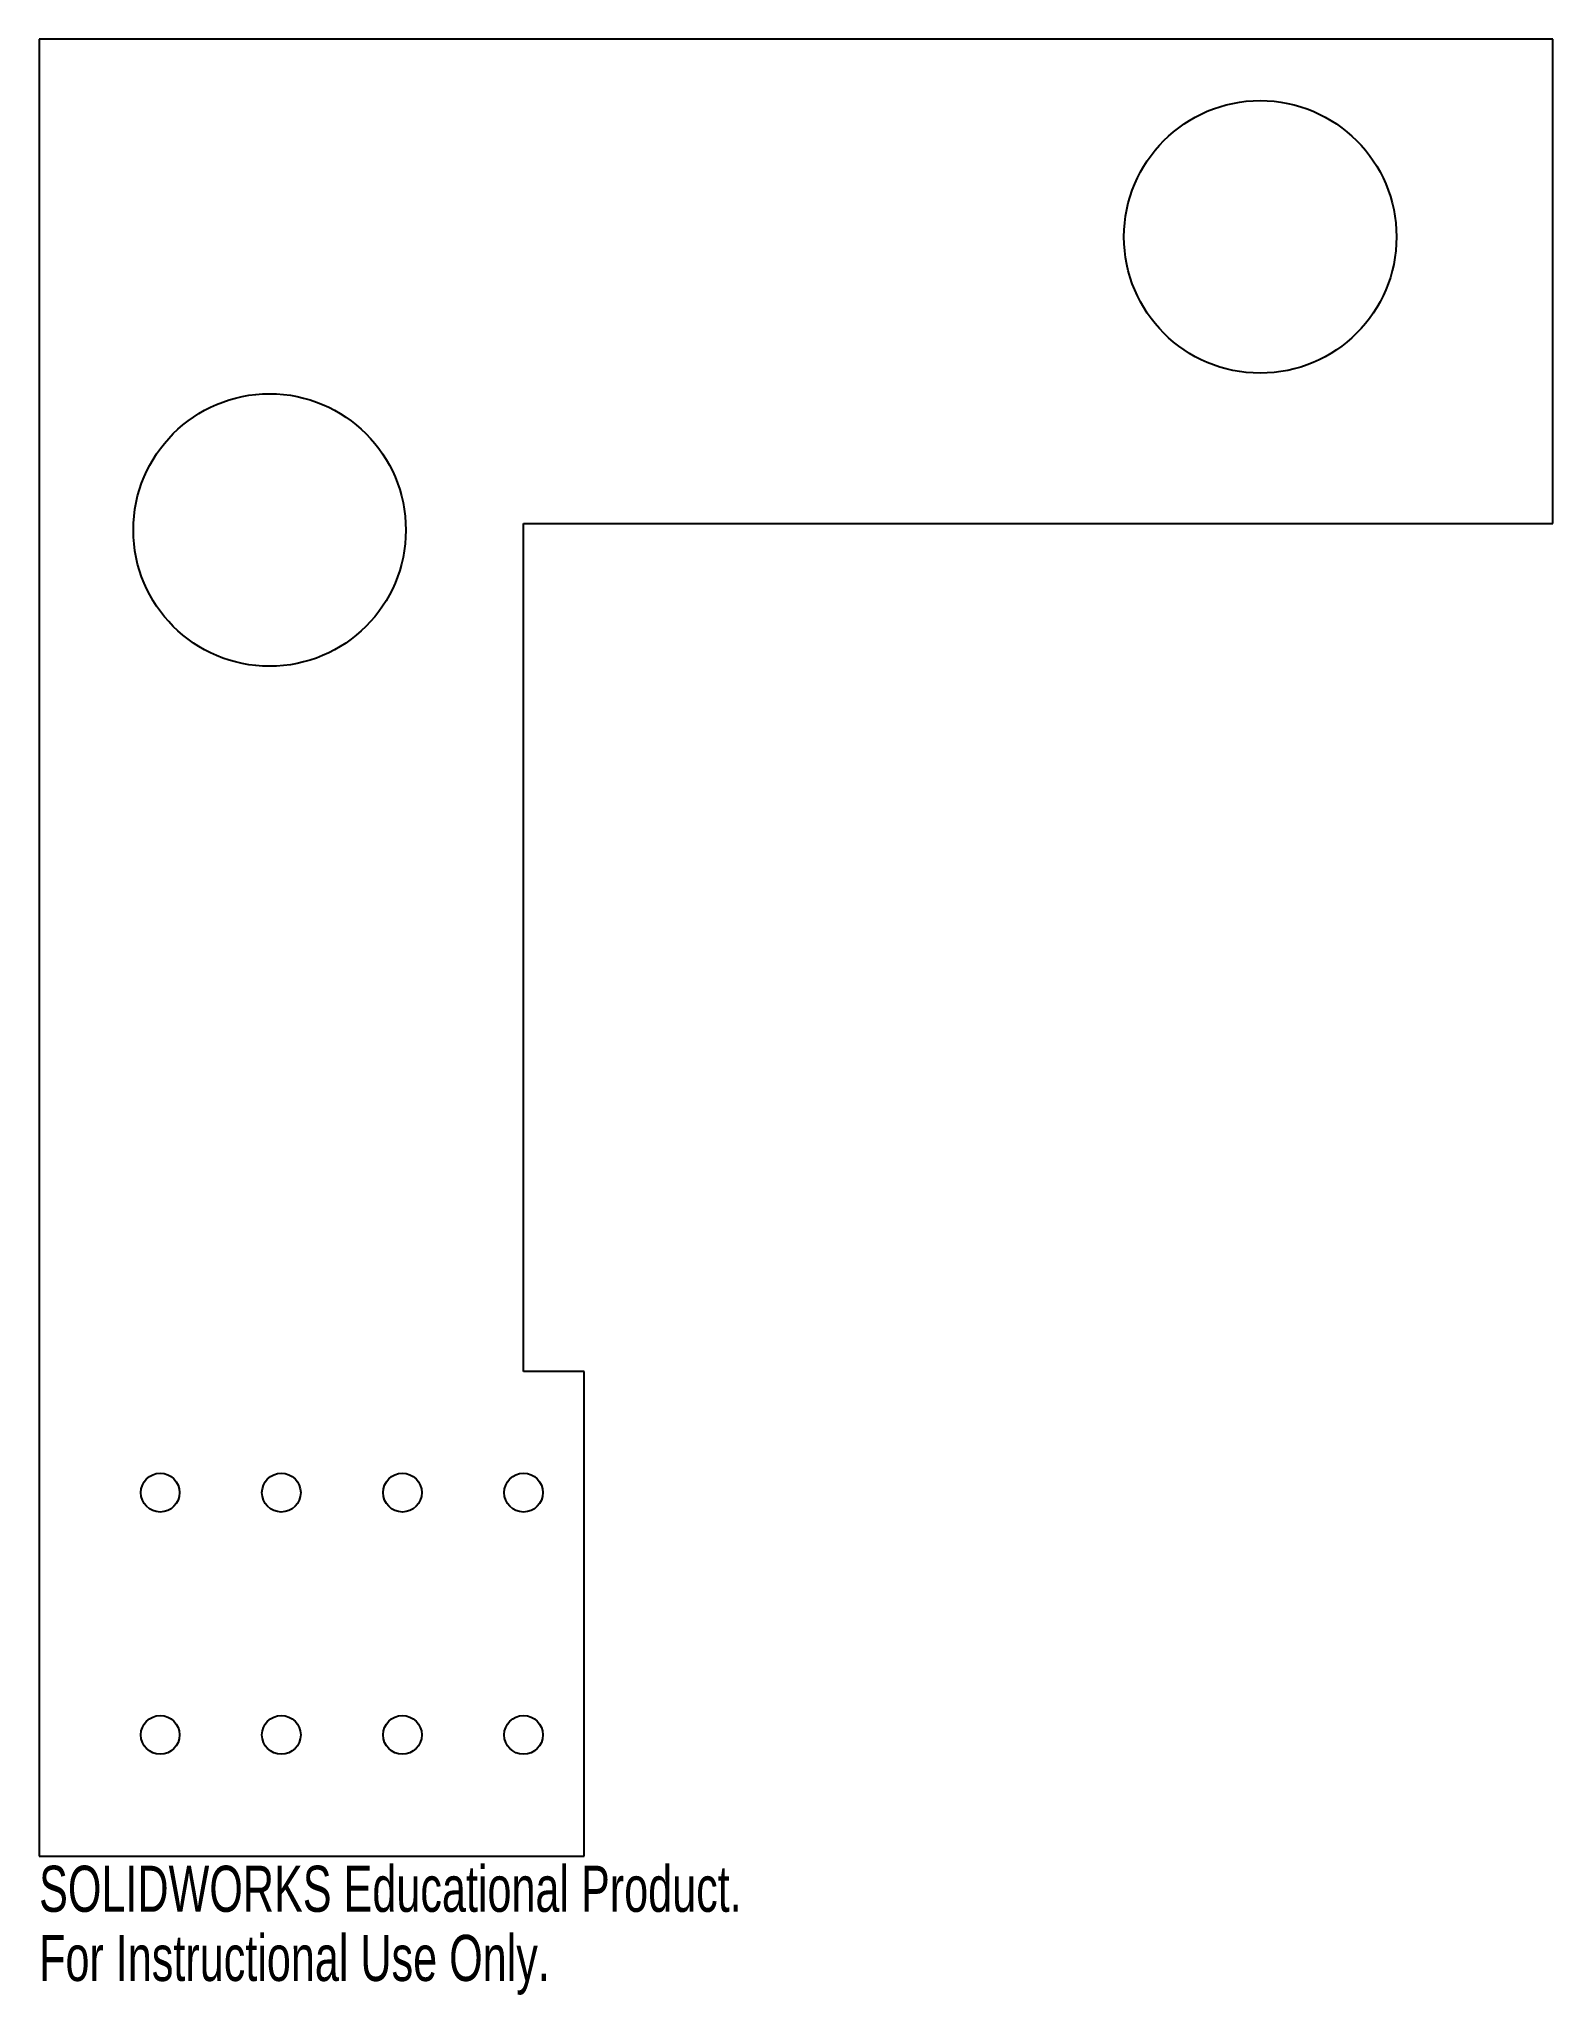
# Model space of a CAD drawing. Header units: inches. Extents: x -4.95 to 1.3, y -6.86 to 1.21.
import ezdxf

# ---------------------------------------------------------------- set-up
doc = ezdxf.new("R2010")
doc.units = ezdxf.units.IN
doc.header["$MEASUREMENT"] = 0
doc.styles.add('SLDTEXTSTYLE0', font='TXT', dxfattribs={"width": 0.7})

msp = doc.modelspace()

# ---------------------------------------------------------------- linework, layer by layer
at = {"color": 7, "linetype": 'Continuous', "lineweight": 25}
for p, q in [((-4.9524, 1.2149), (-4.9524, -6.2851)), ((1.2976, 1.2149), (-4.9524, 1.2149)), ((1.2976, -0.7851), (1.2976, 1.2149)), ((-2.9524, -4.2851), (-2.9524, -0.7851)), ((-2.9524, -0.7851), (1.2976, -0.7851)), ((-2.7024, -4.2851), (-2.9524, -4.2851)), ((-2.7024, -6.2851), (-2.7024, -4.2851)), ((-4.9524, -6.2851), (-2.7024, -6.2851))]:
    msp.add_line(p, q, dxfattribs=at)
for centre, radius in [((0.0892, 0.3985), 0.5625), ((-4.0008, -0.8115), 0.5625), ((-4.4524, -4.7851), 0.08), ((-3.9524, -4.7851), 0.08), ((-3.4524, -4.7851), 0.08), ((-2.9524, -4.7851), 0.08), ((-4.4524, -5.7851), 0.08), ((-3.9524, -5.7851), 0.08), ((-3.4524, -5.7851), 0.08), ((-2.9524, -5.7851), 0.08)]:
    msp.add_circle(centre, radius, dxfattribs=at)

# ---------------------------------------------------------------- texts
at = {"color": 7, "linetype": 'Continuous', "char_height": 0.1903, "attachment_point": 1, "style": 'SLDTEXTSTYLE0'}
for s, insert in [('SOLIDWORKS Educational Product.', (-4.9524, -6.3252)), ('For Instructional Use Only.', (-4.9524, -6.6107))]:
    msp.add_mtext(s, dxfattribs=dict(at, insert=insert))

doc.saveas('drawing.dxf')
